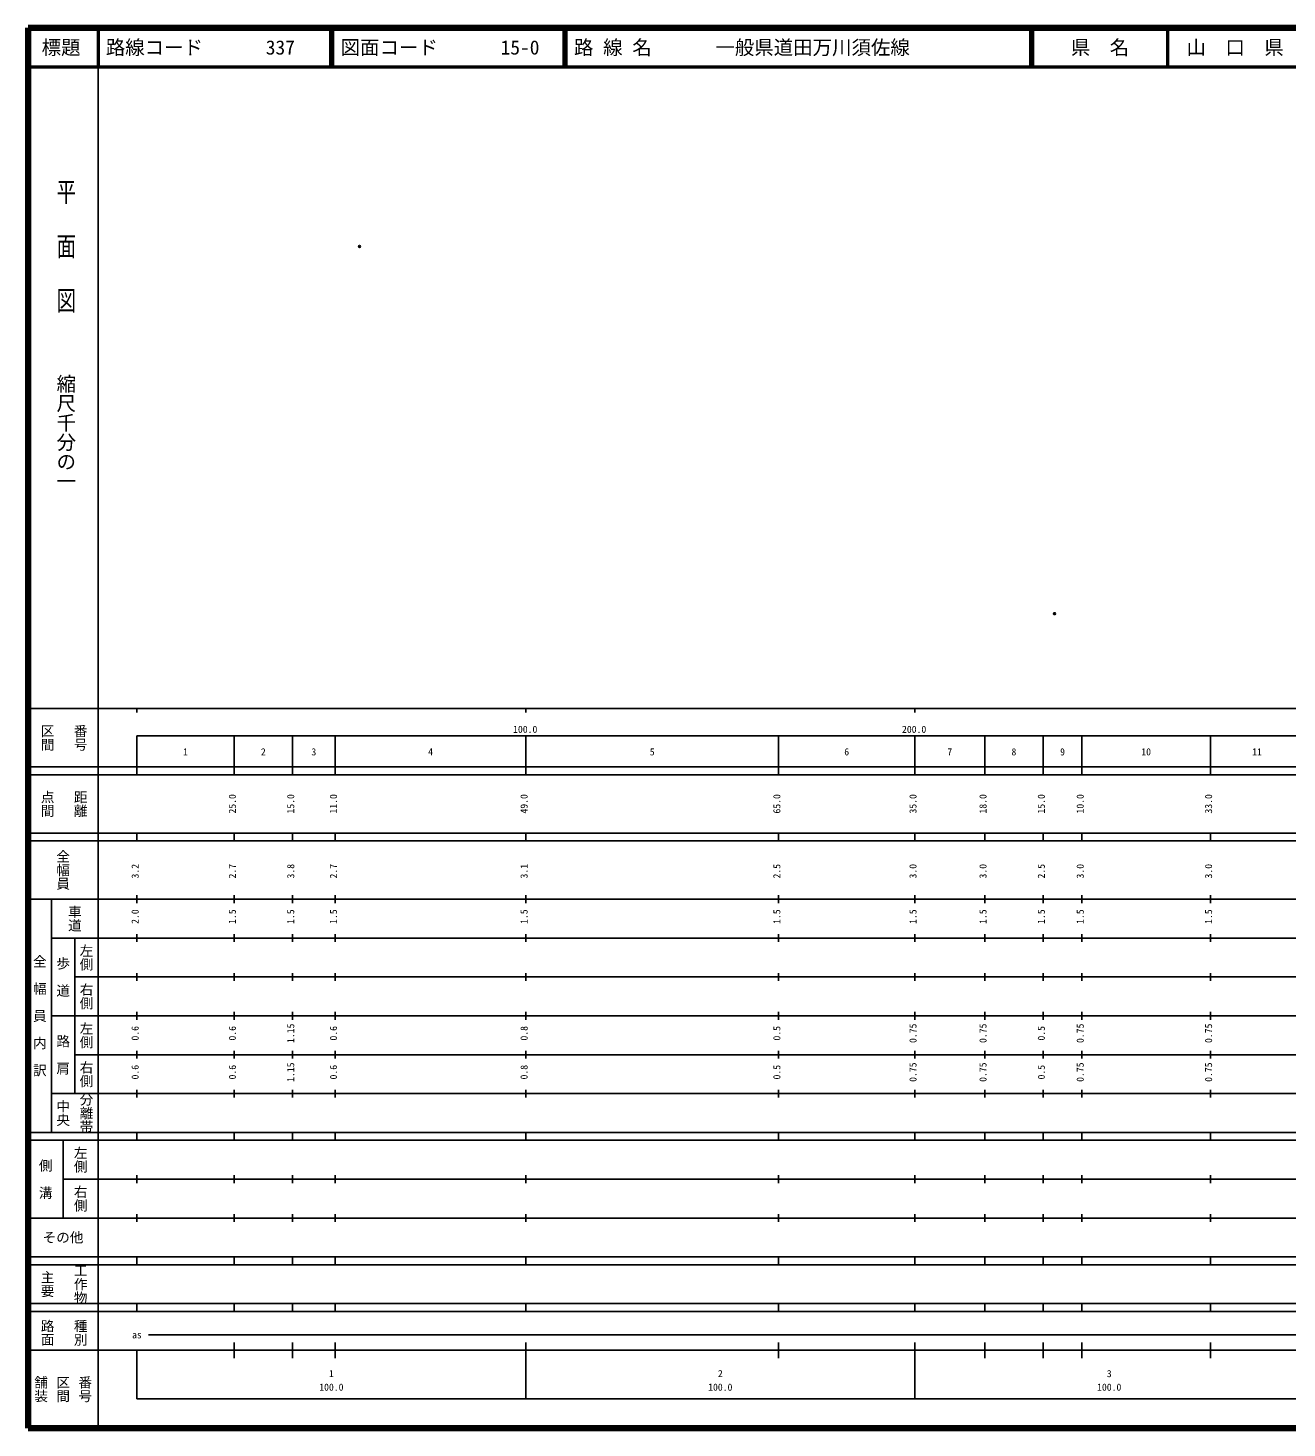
# Model space of a CAD drawing. Units: millimetres on the paper. Extents: x 40 to 680, y 20 to 380.
# Drawn here: x 40 to 363.7, y 20 to 380 of the extents above; entities that cross this region are included whole.
import ezdxf
from ezdxf.enums import TextEntityAlignment as Align

# ---------------------------------------------------------------- set-up
doc = ezdxf.new("R2010")
doc.units = ezdxf.units.MM
doc.header["$PDMODE"] = 32
doc.header["$PDSIZE"] = 0.5
doc.layers.add('M-OTRS', color=6, linetype='Continuous')
doc.layers.add('M-TTL-TXT', color=7, linetype='Continuous')
for name, color, linetype, lineweight in [('M-TTL', 2, 'Continuous', 140), ('M-TTL-BAND', 7, 'Continuous', 25), ('M-TTL-LINE', 7, 'Continuous', 50)]:
    doc.layers.add(name, color=color, linetype=linetype, lineweight=lineweight)
doc.styles.add('@ＭＳ ゴシック', font='')
doc.styles.add('ＭＳ ゴシック', font='')
doc.styles.get('@ＭＳ ゴシック').set_extended_font_data('@MS Gothic')
doc.styles.get('ＭＳ ゴシック').set_extended_font_data('MS Gothic')

msp = doc.modelspace()

# ---------------------------------------------------------------- linework, layer by layer
at = {"layer": 'M-OTRS'}
for p in [(125.261, 323.824), (303.945, 229.402)]:
    msp.add_point(p, dxfattribs=at)
at = {"layer": 'M-TTL'}
for p, q in [((40, 380), (40, 20)), ((680, 380), (40, 380)), ((40, 20), (680, 20))]:
    msp.add_line(p, q, dxfattribs=at)
at = {"layer": 'M-TTL-BAND'}
for p, q in [((58, 370), (58, 20)), ((40, 205), (579, 205)), ((68, 205), (68, 204)), ((168, 205), (168, 204)), ((268, 205), (268, 204)), ((68, 198), (579, 198)), ((68, 198), (68, 188)), ((93, 188), (93, 198)), ((108, 188), (108, 198)), ((119, 188), (119, 198)), ((168, 188), (168, 198)), ((233, 188), (233, 198)), ((268, 188), (268, 198)), ((286, 188), (286, 198)), ((301, 188), (301, 198)), ((311, 188), (311, 198)), ((344, 188), (344, 198)), ((40, 190), (579, 190)), ((40, 188), (579, 188)), ((40, 173), (579, 173)), ((68, 171), (68, 173)), ((93, 171), (93, 173)), ((108, 171), (108, 173)), ((119, 171), (119, 173)), ((168, 171), (168, 173)), ((233, 171), (233, 173)), ((268, 171), (268, 173)), ((286, 171), (286, 173)), ((301, 171), (301, 173)), ((311, 171), (311, 173)), ((344, 171), (344, 173)), ((40, 171), (579, 171)), ((40, 156), (579, 156)), ((46, 96), (46, 156)), ((68, 155), (68, 157)), ((93, 155), (93, 157)), ((108, 155), (108, 157)), ((119, 155), (119, 157)), ((168, 155), (168, 157)), ((233, 155), (233, 157)), ((268, 155), (268, 157)), ((286, 155), (286, 157)), ((301, 155), (301, 157)), ((311, 155), (311, 157)), ((344, 155), (344, 157)), ((46, 146), (579, 146)), ((52, 146), (52, 106)), ((68, 145), (68, 147)), ((93, 145), (93, 147)), ((108, 145), (108, 147)), ((119, 145), (119, 147)), ((168, 145), (168, 147)), ((233, 145), (233, 147)), ((268, 145), (268, 147)), ((286, 145), (286, 147)), ((301, 145), (301, 147)), ((311, 145), (311, 147)), ((344, 145), (344, 147)), ((68, 135), (68, 137)), ((93, 135), (93, 137)), ((108, 135), (108, 137)), ((119, 135), (119, 137)), ((168, 135), (168, 137)), ((233, 135), (233, 137)), ((268, 135), (268, 137)), ((286, 135), (286, 137)), ((301, 135), (301, 137)), ((311, 135), (311, 137)), ((344, 135), (344, 137)), ((52, 136), (579, 136)), ((46, 126), (579, 126)), ((68, 125), (68, 127)), ((93, 125), (93, 127)), ((108, 125), (108, 127)), ((119, 125), (119, 127)), ((168, 125), (168, 127)), ((233, 125), (233, 127)), ((268, 125), (268, 127)), ((286, 125), (286, 127)), ((301, 125), (301, 127)), ((311, 125), (311, 127)), ((344, 125), (344, 127)), ((52, 116), (579, 116)), ((68, 115), (68, 117)), ((93, 115), (93, 117)), ((108, 115), (108, 117)), ((119, 115), (119, 117)), ((168, 115), (168, 117)), ((233, 115), (233, 117)), ((268, 115), (268, 117)), ((286, 115), (286, 117)), ((301, 115), (301, 117)), ((311, 115), (311, 117)), ((344, 115), (344, 117)), ((46, 106), (579, 106)), ((68, 105), (68, 107)), ((93, 105), (93, 107)), ((108, 105), (108, 107)), ((119, 105), (119, 107)), ((168, 105), (168, 107)), ((233, 105), (233, 107)), ((268, 105), (268, 107)), ((286, 105), (286, 107)), ((301, 105), (301, 107)), ((311, 105), (311, 107)), ((344, 105), (344, 107)), ((40, 96), (579, 96)), ((40, 94), (579, 94)), ((49, 94), (49, 74)), ((68, 94), (68, 96)), ((93, 94), (93, 96)), ((108, 94), (108, 96)), ((119, 94), (119, 96)), ((168, 94), (168, 96)), ((233, 94), (233, 96)), ((268, 94), (268, 96)), ((286, 94), (286, 96)), ((301, 94), (301, 96)), ((311, 94), (311, 96)), ((344, 94), (344, 96)), ((49, 84), (579, 84)), ((68, 83), (68, 85)), ((93, 83), (93, 85)), ((108, 83), (108, 85)), ((119, 83), (119, 85)), ((168, 83), (168, 85)), ((233, 83), (233, 85)), ((268, 83), (268, 85)), ((286, 83), (286, 85)), ((301, 83), (301, 85)), ((311, 83), (311, 85)), ((344, 83), (344, 85)), ((40, 74), (579, 74)), ((68, 73), (68, 75)), ((93, 73), (93, 75)), ((108, 73), (108, 75)), ((119, 73), (119, 75)), ((168, 73), (168, 75)), ((233, 73), (233, 75)), ((268, 73), (268, 75)), ((286, 73), (286, 75)), ((301, 73), (301, 75)), ((311, 73), (311, 75)), ((344, 73), (344, 75)), ((40, 64), (579, 64)), ((40, 62), (579, 62)), ((68, 62), (68, 64)), ((93, 62), (93, 64)), ((108, 62), (108, 64)), ((119, 62), (119, 64)), ((168, 62), (168, 64)), ((233, 62), (233, 64)), ((268, 62), (268, 64)), ((286, 62), (286, 64)), ((301, 62), (301, 64)), ((311, 62), (311, 64)), ((344, 62), (344, 64)), ((40, 52), (579, 52)), ((68, 50), (68, 52)), ((93, 50), (93, 52)), ((108, 50), (108, 52)), ((119, 50), (119, 52)), ((168, 50), (168, 52)), ((233, 50), (233, 52)), ((268, 50), (268, 52)), ((286, 50), (286, 52)), ((301, 50), (301, 52)), ((311, 50), (311, 52)), ((344, 50), (344, 52)), ((40, 50), (579, 50)), ((71, 44), (565, 44)), ((40, 40), (579, 40)), ((68, 40), (68, 27.5)), ((93, 38), (93, 42)), ((108, 38), (108, 42)), ((119, 38), (119, 42)), ((168, 27.5), (168, 42)), ((233, 38), (233, 42)), ((268, 27.5), (268, 42)), ((286, 38), (286, 42)), ((301, 38), (301, 42)), ((311, 38), (311, 42)), ((344, 38), (344, 42)), ((68, 27.5), (579, 27.5))]:
    msp.add_line(p, q, dxfattribs=at)
at = {"layer": 'M-TTL-LINE'}
for p, q in [((58, 380), (58, 370)), ((117.75, 380), (117.75, 370)), ((118.25, 380), (118.25, 370)), ((177.75, 380), (177.75, 370)), ((178.25, 380), (178.25, 370)), ((297.75, 380), (297.75, 370)), ((298.25, 380), (298.25, 370)), ((333, 380), (333, 370)), ((40, 370), (680, 370))]:
    msp.add_line(p, q, dxfattribs=at)

# ---------------------------------------------------------------- texts
at = {"layer": 'M-TTL-BAND', "style": '@ＭＳ ゴシック', "width": 1.4}
msp.add_text('平  面  図', height=3.666, rotation=270, dxfattribs=at).set_placement((49.777, 306.475), align=Align.MIDDLE_RIGHT)
at = {"layer": 'M-TTL-BAND', "style": '@ＭＳ ゴシック'}
msp.add_text('縮尺千分の一', height=3.666, rotation=270, dxfattribs=at).set_placement((49.777, 261.03), align=Align.MIDDLE_RIGHT)
for s, p in [('区間', (45, 197.5)), ('番号', (53.5, 197.5)), ('点間', (45, 180.5)), ('距離', (53.5, 180.5)), ('全幅員', (49, 163.5)), ('車道', (52, 151)), ('左側', (55, 141)), ('全\u3000幅\u3000員\u3000内\u3000訳', (43, 126)), ('歩\u3000道', (49, 136)), ('右側', (55, 131)), ('左側', (55, 121)), ('路\u3000肩', (49, 116)), ('右側', (55, 111)), ('分離帯', (55, 101)), ('中央', (49, 101)), ('左側', (53.5, 89)), ('側\u3000溝', (44.5, 84)), ('右側', (53.5, 79)), ('工作物', (53.5, 57)), ('主要', (45, 57)), ('路面', (45, 44.5)), ('種別', (53.5, 44.5)), ('舗装', (43.333, 30)), ('区間', (49, 30)), ('番号', (54.667, 30))]:
    msp.add_text(s, height=2.566, rotation=270, dxfattribs=at).set_placement(p, align=Align.MIDDLE_CENTER)
at = {"layer": 'M-TTL-BAND', "style": 'ＭＳ ゴシック'}
for s, p in [('100.0', (167.844, 198.195)), ('200.0', (267.844, 198.195)), ('1', (80.5, 192.405)), ('2', (100.5, 192.405)), ('3', (113.5, 192.405)), ('4', (143.5, 192.405)), ('5', (200.5, 192.405)), ('6', (250.5, 192.405)), ('7', (277, 192.405)), ('8', (293.5, 192.405)), ('9', (306, 192.405)), ('10', (327.5, 192.405)), ('11', (356, 192.405)), ('as', (68, 42.5)), ('1', (118, 32.523)), ('2', (218, 32.523)), ('3', (318, 32.523)), ('100.0', (118, 29.033)), ('100.0', (218, 29.033)), ('100.0', (318, 29.033))]:
    msp.add_text(s, height=1.833, dxfattribs=at).set_placement(p, align=Align.BOTTOM_CENTER)
for s, p in [('25.0', (94, 180.5)), ('15.0', (109, 180.5)), ('11.0', (120, 180.5)), ('49.0', (169, 180.5)), ('65.0', (234, 180.5)), ('35.0', (269, 180.5)), ('18.0', (287, 180.5)), ('15.0', (302, 180.5)), ('10.0', (312, 180.5)), ('33.0', (345, 180.5)), ('3.2', (69, 163.174)), ('2.7', (94, 163.174)), ('3.8', (109, 163.174)), ('2.7', (120, 163.174)), ('3.1', (169, 163.174)), ('2.5', (234, 163.174)), ('3.0', (269, 163.174)), ('3.0', (287, 163.174)), ('2.5', (302, 163.174)), ('3.0', (312, 163.174)), ('3.0', (345, 163.174)), ('2.0', (69, 151.5)), ('1.5', (94, 151.5)), ('1.5', (109, 151.5)), ('1.5', (120, 151.5)), ('1.5', (169, 151.5)), ('1.5', (234, 151.5)), ('1.5', (269, 151.5)), ('1.5', (287, 151.5)), ('1.5', (302, 151.5)), ('1.5', (312, 151.5)), ('1.5', (345, 151.5)), ('0.6', (69, 121.5)), ('0.6', (94, 121.5)), ('1.15', (109, 121.5)), ('0.6', (120, 121.5)), ('0.8', (169, 121.5)), ('0.5', (234, 121.5)), ('0.75', (269, 121.5)), ('0.75', (287, 121.5)), ('0.5', (302, 121.5)), ('0.75', (312, 121.5)), ('0.75', (345, 121.5)), ('0.6', (69, 111.5)), ('0.6', (94, 111.5)), ('1.15', (109, 111.5)), ('0.6', (120, 111.5)), ('0.8', (169, 111.5)), ('0.5', (234, 111.5)), ('0.75', (269, 111.5)), ('0.75', (287, 111.5)), ('0.5', (302, 111.5)), ('0.75', (312, 111.5)), ('0.75', (345, 111.5))]:
    msp.add_text(s, height=1.833, rotation=90, dxfattribs=at).set_placement(p, align=Align.BOTTOM_CENTER)
msp.add_text('その他', height=2.566, dxfattribs=at).set_placement((49, 69), align=Align.MIDDLE_CENTER)
at = {"layer": 'M-TTL-TXT', "style": 'ＭＳ ゴシック'}
for s, p in [('標題', (48.5, 375)), ('県\u3000名', (315.625, 375)), ('山\u3000口\u3000県', (350.375, 375))]:
    msp.add_text(s, height=3.666, dxfattribs=at).set_placement(p, align=Align.MIDDLE_CENTER)
for s, p in [('路線コード', (60, 375)), ('337', (101.142, 375)), ('図面コード', (120.38, 375)), ('15-0', (161.521, 375)), ('路 線 名', (180.38, 375)), ('一般県道田万川須佐線', (216.734, 375))]:
    msp.add_text(s, height=3.666, dxfattribs=at).set_placement(p, align=Align.MIDDLE_LEFT)

doc.saveas('drawing.dxf')
